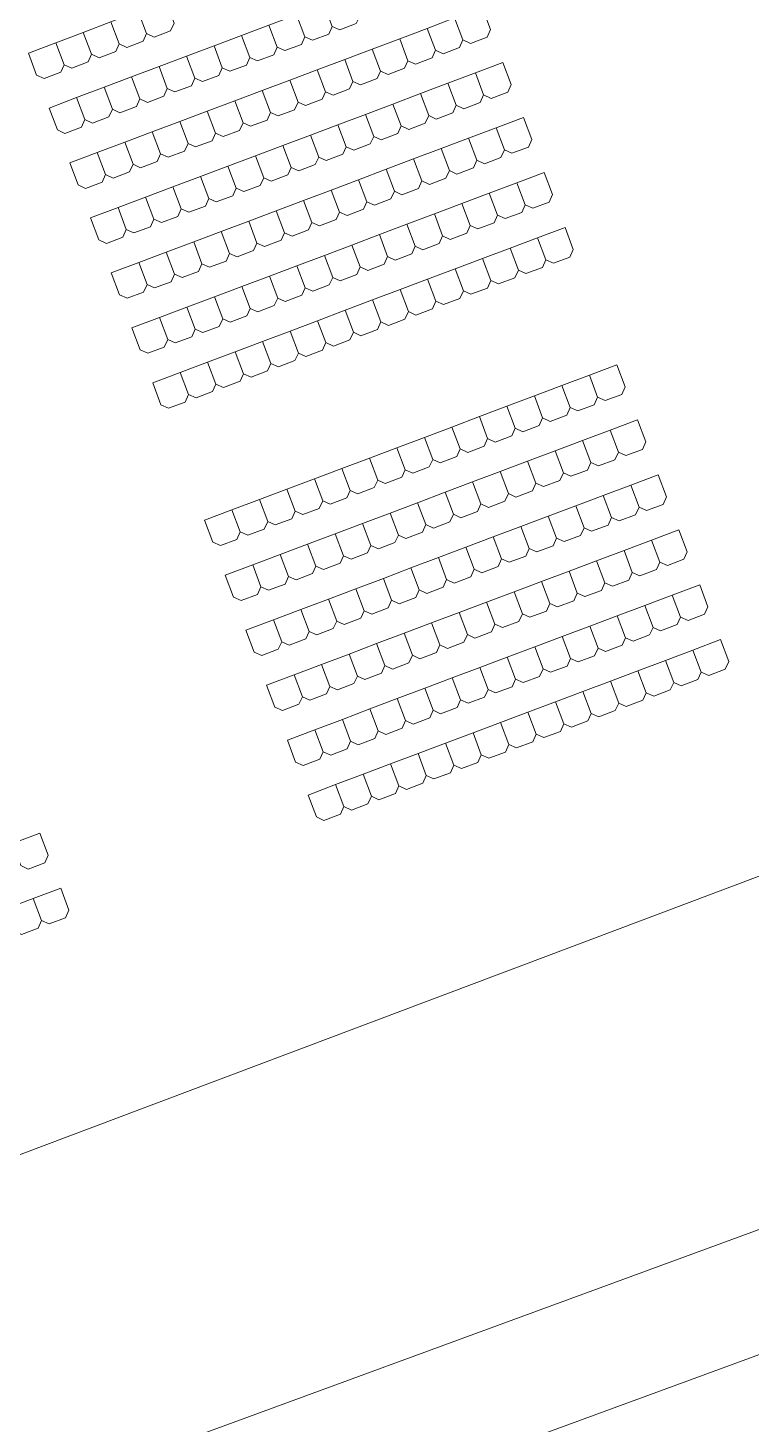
# Model space of a CAD drawing. Header units: millimetres. Extents: x 111563 to 112628, y 522776 to 523529.
# Drawn here: x 112060.67 to 112072.98, y 523145.04 to 523168.81 of the extents above; entities that cross this region are included whole.
import ezdxf

# ---------------------------------------------------------------- set-up
doc = ezdxf.new("R2010")
doc.units = ezdxf.units.MM
for name, color, linetype, lineweight, true_color in [('FIELD N-O-Q - hull', 18, 'Continuous', 0, 0x000000), ('KOP -ACHTERGROND', 47, 'Continuous', 0, 0x7f6f3f), ('T2', 18, 'Continuous', 0, 0x000000)]:
    doc.layers.add(name, color=color, linetype=linetype, lineweight=lineweight, true_color=true_color)

msp = doc.modelspace()

# ---------------------------------------------------------------- hatches: boundary and pattern name
at = {"layer": 'FIELD N-O-Q - hull'}
h = msp.add_hatch(dxfattribs=at)
h.set_pattern_fill('AR-B816', color=256, scale=1000, style=0)
h.paths.add_polyline_path([(112104.1131, 523428.83168), (112259.20185, 523474.28717), (112262.73937, 523319.31976), (112187.88576, 523319.44031), (112192.07783, 523173.24212), (112050.76029, 523122.41024), (111962.59473, 523365.03129), (112106.90715, 523415.11788)], flags=0)

# ---------------------------------------------------------------- linework, layer by layer
at = {"layer": 'KOP -ACHTERGROND'}
msp.add_lwpolyline([(112178.01819, 523222.39366), (112179.1012, 523188.72192, -0.32339689), (112177.79145, 523186.78013), (112057.01111, 523142.44205, 0.41421356), (112054.63457, 523137.30863), (112056.01301, 523133.55365, -0.41421356), (112054.82474, 523130.98693), (112036.31464, 523124.19193, 0.4131324), (112033.93303, 523119.07239), (112039.29584, 523104.29523), (112041.83454, 523105.22782), (112040.60455, 523106.55176), (112035.81306, 523119.75467, -0.4131324), (112037.00386, 523122.31444), (112055.51396, 523129.10944, 0.41421356), (112057.8905, 523134.24287), (112056.51206, 523137.99785, -0.41421356), (112057.70033, 523140.56456), (112178.48067, 523184.90264, 0.32339689), (112181.10016, 523188.78621), (112180.01716, 523222.45796)], format="xyb", dxfattribs=at)
at = {"layer": 'T2'}
msp.add_line((112079.9471, 523156.94111), (112051.87454, 523146.36135), dxfattribs=at)
for points in [[(112066.17435, 523169.38342), (112065.70647, 523169.20709), (112065.84753, 523168.83279), (112065.97638, 523168.77448), (112066.2571, 523168.88028), (112066.31541, 523169.00912), (112066.17435, 523169.38342)], [(112063.01443, 523169.2612), (112062.54656, 523169.08487), (112062.68762, 523168.71057), (112062.81646, 523168.65226), (112063.09719, 523168.75806), (112063.1555, 523168.8869), (112063.01443, 523169.2612)], [(112065.70647, 523169.20709), (112065.2386, 523169.03076), (112065.37966, 523168.65646), (112065.5085, 523168.59815), (112065.78923, 523168.70395), (112065.84753, 523168.83279), (112065.70647, 523169.20709)], [(112068.39851, 523169.15298), (112067.93063, 523168.97666), (112068.0717, 523168.60235), (112068.20054, 523168.54405), (112068.48126, 523168.64984), (112068.53957, 523168.77868), (112068.39851, 523169.15298)], [(112062.07868, 523168.90854), (112061.6108, 523168.73221), (112061.75187, 523168.35791), (112061.88071, 523168.2996), (112062.16143, 523168.4054), (112062.21974, 523168.53424), (112062.07868, 523168.90854)], [(112062.54656, 523169.08487), (112062.07868, 523168.90854), (112062.21974, 523168.53424), (112062.34859, 523168.47593), (112062.62931, 523168.58173), (112062.68762, 523168.71057), (112062.54656, 523169.08487)], [(112065.2386, 523169.03076), (112064.77072, 523168.85443), (112064.91178, 523168.48013), (112065.04062, 523168.42182), (112065.32135, 523168.52762), (112065.37966, 523168.65646), (112065.2386, 523169.03076)], [(112067.93063, 523168.97666), (112067.46276, 523168.80033), (112067.60382, 523168.42603), (112067.73266, 523168.36772), (112068.01339, 523168.47351), (112068.0717, 523168.60235), (112067.93063, 523168.97666)], [(112061.6108, 523168.73221), (112061.14293, 523168.55588), (112061.28399, 523168.18158), (112061.41283, 523168.12327), (112061.69356, 523168.22907), (112061.75187, 523168.35791), (112061.6108, 523168.73221)], [(112064.30284, 523168.6781), (112063.83497, 523168.50177), (112063.97603, 523168.12747), (112064.10487, 523168.06916), (112064.3856, 523168.17496), (112064.44391, 523168.3038), (112064.30284, 523168.6781)], [(112064.77072, 523168.85443), (112064.30284, 523168.6781), (112064.44391, 523168.3038), (112064.57275, 523168.24549), (112064.85347, 523168.35129), (112064.91178, 523168.48013), (112064.77072, 523168.85443)], [(112067.46276, 523168.80033), (112066.99488, 523168.624), (112067.13595, 523168.2497), (112067.26479, 523168.19139), (112067.54551, 523168.29718), (112067.60382, 523168.42603), (112067.46276, 523168.80033)], [(112061.14293, 523168.55588), (112060.67505, 523168.37955), (112060.81612, 523168.00525), (112060.94496, 523167.94694), (112061.22568, 523168.05274), (112061.28399, 523168.18158), (112061.14293, 523168.55588)], [(112063.83497, 523168.50177), (112063.36709, 523168.32545), (112063.50815, 523167.95114), (112063.637, 523167.89283), (112063.91772, 523167.99863), (112063.97603, 523168.12747), (112063.83497, 523168.50177)], [(112066.52701, 523168.44767), (112066.05913, 523168.27134), (112066.20019, 523167.89704), (112066.32903, 523167.83873), (112066.60976, 523167.94453), (112066.66807, 523168.07337), (112066.52701, 523168.44767)], [(112066.99488, 523168.624), (112066.52701, 523168.44767), (112066.66807, 523168.07337), (112066.79691, 523168.01506), (112067.07764, 523168.12086), (112067.13595, 523168.2497), (112066.99488, 523168.624)], [(112063.36709, 523168.32545), (112062.89922, 523168.14912), (112063.04028, 523167.77482), (112063.16912, 523167.71651), (112063.44985, 523167.8223), (112063.50815, 523167.95114), (112063.36709, 523168.32545)], [(112066.05913, 523168.27134), (112065.59125, 523168.09501), (112065.73232, 523167.72071), (112065.86116, 523167.6624), (112066.14188, 523167.7682), (112066.20019, 523167.89704), (112066.05913, 523168.27134)], [(112068.75117, 523168.21723), (112068.28329, 523168.0409), (112068.42436, 523167.6666), (112068.5532, 523167.60829), (112068.83392, 523167.71409), (112068.89223, 523167.84293), (112068.75117, 523168.21723)], [(112062.43134, 523167.97279), (112061.96346, 523167.79646), (112062.10453, 523167.42216), (112062.23337, 523167.36385), (112062.51409, 523167.46964), (112062.5724, 523167.59849), (112062.43134, 523167.97279)], [(112062.89922, 523168.14912), (112062.43134, 523167.97279), (112062.5724, 523167.59849), (112062.70124, 523167.54018), (112062.98197, 523167.64597), (112063.04028, 523167.77482), (112062.89922, 523168.14912)], [(112065.59125, 523168.09501), (112065.12338, 523167.91868), (112065.26444, 523167.54438), (112065.39328, 523167.48607), (112065.67401, 523167.59187), (112065.73232, 523167.72071), (112065.59125, 523168.09501)], [(112068.28329, 523168.0409), (112067.81542, 523167.86457), (112067.95648, 523167.49027), (112068.08532, 523167.43196), (112068.36605, 523167.53776), (112068.42436, 523167.6666), (112068.28329, 523168.0409)], [(112061.96346, 523167.79646), (112061.49559, 523167.62013), (112061.63665, 523167.24583), (112061.76549, 523167.18752), (112062.04622, 523167.29332), (112062.10453, 523167.42216), (112061.96346, 523167.79646)], [(112064.6555, 523167.74235), (112064.18763, 523167.56602), (112064.32869, 523167.19172), (112064.45753, 523167.13341), (112064.73826, 523167.23921), (112064.79657, 523167.36805), (112064.6555, 523167.74235)], [(112065.12338, 523167.91868), (112064.6555, 523167.74235), (112064.79657, 523167.36805), (112064.92541, 523167.30974), (112065.20613, 523167.41554), (112065.26444, 523167.54438), (112065.12338, 523167.91868)], [(112067.81542, 523167.86457), (112067.34754, 523167.68825), (112067.4886, 523167.31394), (112067.61744, 523167.25563), (112067.89817, 523167.36143), (112067.95648, 523167.49027), (112067.81542, 523167.86457)], [(112061.49559, 523167.62013), (112061.02771, 523167.4438), (112061.16877, 523167.0695), (112061.29762, 523167.01119), (112061.57834, 523167.11699), (112061.63665, 523167.24583), (112061.49559, 523167.62013)], [(112064.18763, 523167.56602), (112063.71975, 523167.38969), (112063.86081, 523167.01539), (112063.98965, 523166.95708), (112064.27038, 523167.06288), (112064.32869, 523167.19172), (112064.18763, 523167.56602)], [(112066.87966, 523167.51192), (112066.41179, 523167.33559), (112066.55285, 523166.96129), (112066.68169, 523166.90298), (112066.96242, 523167.00877), (112067.02073, 523167.13762), (112066.87966, 523167.51192)], [(112067.34754, 523167.68825), (112066.87966, 523167.51192), (112067.02073, 523167.13762), (112067.14957, 523167.07931), (112067.43029, 523167.1851), (112067.4886, 523167.31394), (112067.34754, 523167.68825)], [(112063.71975, 523167.38969), (112063.25187, 523167.21336), (112063.39294, 523166.83906), (112063.52178, 523166.78075), (112063.8025, 523166.88655), (112063.86081, 523167.01539), (112063.71975, 523167.38969)], [(112066.41179, 523167.33559), (112065.94391, 523167.15926), (112066.08498, 523166.78496), (112066.21382, 523166.72665), (112066.49454, 523166.83244), (112066.55285, 523166.96129), (112066.41179, 523167.33559)], [(112069.10383, 523167.28148), (112068.63595, 523167.10515), (112068.77701, 523166.73085), (112068.90586, 523166.67254), (112069.18658, 523166.77834), (112069.24489, 523166.90718), (112069.10383, 523167.28148)], [(112062.784, 523167.03703), (112062.31612, 523166.86071), (112062.45718, 523166.4864), (112062.58603, 523166.4281), (112062.86675, 523166.53389), (112062.92506, 523166.66273), (112062.784, 523167.03703)], [(112063.25187, 523167.21336), (112062.784, 523167.03703), (112062.92506, 523166.66273), (112063.0539, 523166.60442), (112063.33463, 523166.71022), (112063.39294, 523166.83906), (112063.25187, 523167.21336)], [(112065.94391, 523167.15926), (112065.47604, 523166.98293), (112065.6171, 523166.60863), (112065.74594, 523166.55032), (112066.02667, 523166.65612), (112066.08498, 523166.78496), (112065.94391, 523167.15926)], [(112068.63595, 523167.10515), (112068.16807, 523166.92882), (112068.30914, 523166.55452), (112068.43798, 523166.49621), (112068.7187, 523166.60201), (112068.77701, 523166.73085), (112068.63595, 523167.10515)], [(112062.31612, 523166.86071), (112061.84825, 523166.68438), (112061.98931, 523166.31008), (112062.11815, 523166.25177), (112062.39888, 523166.35756), (112062.45718, 523166.4864), (112062.31612, 523166.86071)], [(112065.00816, 523166.8066), (112064.54028, 523166.63027), (112064.68135, 523166.25597), (112064.81019, 523166.19766), (112065.09091, 523166.30346), (112065.14922, 523166.4323), (112065.00816, 523166.8066)], [(112065.47604, 523166.98293), (112065.00816, 523166.8066), (112065.14922, 523166.4323), (112065.27806, 523166.37399), (112065.55879, 523166.47979), (112065.6171, 523166.60863), (112065.47604, 523166.98293)], [(112068.16807, 523166.92882), (112067.7002, 523166.75249), (112067.84126, 523166.37819), (112067.9701, 523166.31988), (112068.25083, 523166.42568), (112068.30914, 523166.55452), (112068.16807, 523166.92882)], [(112061.84825, 523166.68438), (112061.38037, 523166.50805), (112061.52143, 523166.13375), (112061.65027, 523166.07544), (112061.931, 523166.18123), (112061.98931, 523166.31008), (112061.84825, 523166.68438)], [(112064.54028, 523166.63027), (112064.07241, 523166.45394), (112064.21347, 523166.07964), (112064.34231, 523166.02133), (112064.62304, 523166.12713), (112064.68135, 523166.25597), (112064.54028, 523166.63027)], [(112067.23232, 523166.57616), (112066.76445, 523166.39983), (112066.90551, 523166.02553), (112067.03435, 523165.96722), (112067.31508, 523166.07302), (112067.37339, 523166.20186), (112067.23232, 523166.57616)], [(112067.7002, 523166.75249), (112067.23232, 523166.57616), (112067.37339, 523166.20186), (112067.50223, 523166.14355), (112067.78295, 523166.24935), (112067.84126, 523166.37819), (112067.7002, 523166.75249)], [(112064.07241, 523166.45394), (112063.60453, 523166.27761), (112063.7456, 523165.90331), (112063.87444, 523165.845), (112064.15516, 523165.9508), (112064.21347, 523166.07964), (112064.07241, 523166.45394)], [(112066.76445, 523166.39983), (112066.29657, 523166.22351), (112066.43763, 523165.8492), (112066.56648, 523165.7909), (112066.8472, 523165.89669), (112066.90551, 523166.02553), (112066.76445, 523166.39983)], [(112069.45649, 523166.34573), (112068.98861, 523166.1694), (112069.12967, 523165.7951), (112069.25851, 523165.73679), (112069.53924, 523165.84259), (112069.59755, 523165.97143), (112069.45649, 523166.34573)], [(112063.13666, 523166.10128), (112062.66878, 523165.92495), (112062.80984, 523165.55065), (112062.93868, 523165.49234), (112063.21941, 523165.59814), (112063.27772, 523165.72698), (112063.13666, 523166.10128)], [(112063.60453, 523166.27761), (112063.13666, 523166.10128), (112063.27772, 523165.72698), (112063.40656, 523165.66867), (112063.68729, 523165.77447), (112063.7456, 523165.90331), (112063.60453, 523166.27761)], [(112066.29657, 523166.22351), (112065.82869, 523166.04718), (112065.96976, 523165.67288), (112066.0986, 523165.61457), (112066.37932, 523165.72036), (112066.43763, 523165.8492), (112066.29657, 523166.22351)], [(112068.98861, 523166.1694), (112068.52073, 523165.99307), (112068.6618, 523165.61877), (112068.79064, 523165.56046), (112069.07136, 523165.66626), (112069.12967, 523165.7951), (112068.98861, 523166.1694)], [(112062.66878, 523165.92495), (112062.2009, 523165.74862), (112062.34197, 523165.37432), (112062.47081, 523165.31601), (112062.75153, 523165.42181), (112062.80984, 523165.55065), (112062.66878, 523165.92495)], [(112065.36082, 523165.87085), (112064.89294, 523165.69452), (112065.03401, 523165.32022), (112065.16285, 523165.26191), (112065.44357, 523165.36771), (112065.50188, 523165.49655), (112065.36082, 523165.87085)], [(112065.82869, 523166.04718), (112065.36082, 523165.87085), (112065.50188, 523165.49655), (112065.63072, 523165.43824), (112065.91145, 523165.54403), (112065.96976, 523165.67288), (112065.82869, 523166.04718)], [(112068.05286, 523165.81674), (112067.58498, 523165.64041), (112067.72604, 523165.26611), (112067.85489, 523165.2078), (112068.13561, 523165.3136), (112068.19392, 523165.44244), (112068.05286, 523165.81674)], [(112068.52073, 523165.99307), (112068.05286, 523165.81674), (112068.19392, 523165.44244), (112068.32276, 523165.38413), (112068.60349, 523165.48993), (112068.6618, 523165.61877), (112068.52073, 523165.99307)], [(112062.2009, 523165.74862), (112061.73303, 523165.57229), (112061.87409, 523165.19799), (112062.00293, 523165.13968), (112062.28366, 523165.24548), (112062.34197, 523165.37432), (112062.2009, 523165.74862)], [(112064.89294, 523165.69452), (112064.42507, 523165.51819), (112064.56613, 523165.14389), (112064.69497, 523165.08558), (112064.9757, 523165.19138), (112065.03401, 523165.32022), (112064.89294, 523165.69452)], [(112067.58498, 523165.64041), (112067.11711, 523165.46408), (112067.25817, 523165.08978), (112067.38701, 523165.03147), (112067.66774, 523165.13727), (112067.72604, 523165.26611), (112067.58498, 523165.64041)], [(112063.95719, 523165.34186), (112063.48931, 523165.16553), (112063.63038, 523164.79123), (112063.75922, 523164.73292), (112064.03994, 523164.83872), (112064.09825, 523164.96756), (112063.95719, 523165.34186)], [(112064.42507, 523165.51819), (112063.95719, 523165.34186), (112064.09825, 523164.96756), (112064.22709, 523164.90925), (112064.50782, 523165.01505), (112064.56613, 523165.14389), (112064.42507, 523165.51819)], [(112067.11711, 523165.46408), (112066.64923, 523165.28775), (112066.79029, 523164.91345), (112066.91913, 523164.85514), (112067.19986, 523164.96094), (112067.25817, 523165.08978), (112067.11711, 523165.46408)], [(112069.80914, 523165.40998), (112069.34127, 523165.23365), (112069.48233, 523164.85935), (112069.61117, 523164.80104), (112069.8919, 523164.90683), (112069.95021, 523165.03568), (112069.80914, 523165.40998)], [(112063.48931, 523165.16553), (112063.02144, 523164.9892), (112063.1625, 523164.6149), (112063.29134, 523164.55659), (112063.57207, 523164.66239), (112063.63038, 523164.79123), (112063.48931, 523165.16553)], [(112066.18135, 523165.11142), (112065.71348, 523164.93509), (112065.85454, 523164.56079), (112065.98338, 523164.50248), (112066.26411, 523164.60828), (112066.32242, 523164.73712), (112066.18135, 523165.11142)], [(112066.64923, 523165.28775), (112066.18135, 523165.11142), (112066.32242, 523164.73712), (112066.45126, 523164.67881), (112066.73198, 523164.78461), (112066.79029, 523164.91345), (112066.64923, 523165.28775)], [(112069.34127, 523165.23365), (112068.87339, 523165.05732), (112069.01446, 523164.68302), (112069.1433, 523164.62471), (112069.42402, 523164.73051), (112069.48233, 523164.85935), (112069.34127, 523165.23365)], [(112063.02144, 523164.9892), (112062.55356, 523164.81287), (112062.69463, 523164.43857), (112062.82347, 523164.38026), (112063.10419, 523164.48606), (112063.1625, 523164.6149), (112063.02144, 523164.9892)], [(112065.71348, 523164.93509), (112065.2456, 523164.75877), (112065.38666, 523164.38446), (112065.51551, 523164.32616), (112065.79623, 523164.43195), (112065.85454, 523164.56079), (112065.71348, 523164.93509)], [(112068.40552, 523164.88099), (112067.93764, 523164.70466), (112068.0787, 523164.33036), (112068.20754, 523164.27205), (112068.48827, 523164.37785), (112068.54658, 523164.50669), (112068.40552, 523164.88099)], [(112068.87339, 523165.05732), (112068.40552, 523164.88099), (112068.54658, 523164.50669), (112068.67542, 523164.44838), (112068.95615, 523164.55418), (112069.01446, 523164.68302), (112068.87339, 523165.05732)], [(112062.55356, 523164.81287), (112062.08569, 523164.63654), (112062.22675, 523164.26224), (112062.35559, 523164.20393), (112062.63632, 523164.30973), (112062.69463, 523164.43857), (112062.55356, 523164.81287)], [(112065.2456, 523164.75877), (112064.77772, 523164.58244), (112064.91879, 523164.20814), (112065.04763, 523164.14983), (112065.32835, 523164.25562), (112065.38666, 523164.38446), (112065.2456, 523164.75877)], [(112067.93764, 523164.70466), (112067.46976, 523164.52833), (112067.61083, 523164.15403), (112067.73967, 523164.09572), (112068.02039, 523164.20152), (112068.0787, 523164.33036), (112067.93764, 523164.70466)], [(112064.30985, 523164.40611), (112063.84197, 523164.22978), (112063.98304, 523163.85548), (112064.11188, 523163.79717), (112064.3926, 523163.90297), (112064.45091, 523164.03181), (112064.30985, 523164.40611)], [(112064.77772, 523164.58244), (112064.30985, 523164.40611), (112064.45091, 523164.03181), (112064.57975, 523163.9735), (112064.86048, 523164.07929), (112064.91879, 523164.20814), (112064.77772, 523164.58244)], [(112067.46976, 523164.52833), (112067.00189, 523164.352), (112067.14295, 523163.9777), (112067.27179, 523163.91939), (112067.55252, 523164.02519), (112067.61083, 523164.15403), (112067.46976, 523164.52833)], [(112063.84197, 523164.22978), (112063.3741, 523164.05345), (112063.51516, 523163.67915), (112063.644, 523163.62084), (112063.92473, 523163.72664), (112063.98304, 523163.85548), (112063.84197, 523164.22978)], [(112066.53401, 523164.17567), (112066.06614, 523163.99934), (112066.2072, 523163.62504), (112066.33604, 523163.56673), (112066.61677, 523163.67253), (112066.67507, 523163.80137), (112066.53401, 523164.17567)], [(112067.00189, 523164.352), (112066.53401, 523164.17567), (112066.67507, 523163.80137), (112066.80392, 523163.74306), (112067.08464, 523163.84886), (112067.14295, 523163.9777), (112067.00189, 523164.352)], [(112063.3741, 523164.05345), (112062.90622, 523163.87712), (112063.04728, 523163.50282), (112063.17612, 523163.44451), (112063.45685, 523163.55031), (112063.51516, 523163.67915), (112063.3741, 523164.05345)], [(112066.06614, 523163.99934), (112065.59826, 523163.82301), (112065.73932, 523163.44871), (112065.86816, 523163.3904), (112066.14889, 523163.4962), (112066.2072, 523163.62504), (112066.06614, 523163.99934)], [(112062.90622, 523163.87712), (112062.43834, 523163.70079), (112062.57941, 523163.32649), (112062.70825, 523163.26818), (112062.98897, 523163.37398), (112063.04728, 523163.50282), (112062.90622, 523163.87712)], [(112065.59826, 523163.82301), (112065.13038, 523163.64668), (112065.27145, 523163.27238), (112065.40029, 523163.21407), (112065.68101, 523163.31987), (112065.73932, 523163.44871), (112065.59826, 523163.82301)], [(112064.66251, 523163.47036), (112064.19463, 523163.29403), (112064.33569, 523162.91973), (112064.46454, 523162.86142), (112064.74526, 523162.96721), (112064.80357, 523163.09605), (112064.66251, 523163.47036)], [(112065.13038, 523163.64668), (112064.66251, 523163.47036), (112064.80357, 523163.09605), (112064.93241, 523163.03775), (112065.21314, 523163.14354), (112065.27145, 523163.27238), (112065.13038, 523163.64668)], [(112064.19463, 523163.29403), (112063.72675, 523163.1177), (112063.86782, 523162.7434), (112063.99666, 523162.68509), (112064.27738, 523162.79088), (112064.33569, 523162.91973), (112064.19463, 523163.29403)], [(112063.72675, 523163.1177), (112063.25888, 523162.94137), (112063.39994, 523162.56707), (112063.52878, 523162.50876), (112063.80951, 523162.61455), (112063.86782, 523162.7434), (112063.72675, 523163.1177)], [(112070.69079, 523163.0706), (112070.22291, 523162.89427), (112070.36398, 523162.51997), (112070.49282, 523162.46166), (112070.77354, 523162.56745), (112070.83185, 523162.6963), (112070.69079, 523163.0706)], [(112063.25888, 523162.94137), (112062.791, 523162.76504), (112062.93207, 523162.39074), (112063.06091, 523162.33243), (112063.34163, 523162.43823), (112063.39994, 523162.56707), (112063.25888, 523162.94137)], [(112070.22291, 523162.89427), (112069.75504, 523162.71794), (112069.8961, 523162.34364), (112070.02494, 523162.28533), (112070.30567, 523162.39112), (112070.36398, 523162.51997), (112070.22291, 523162.89427)], [(112069.28716, 523162.54161), (112068.81929, 523162.36528), (112068.96035, 523161.99098), (112069.08919, 523161.93267), (112069.36992, 523162.03847), (112069.42822, 523162.16731), (112069.28716, 523162.54161)], [(112069.75504, 523162.71794), (112069.28716, 523162.54161), (112069.42822, 523162.16731), (112069.55707, 523162.109), (112069.83779, 523162.2148), (112069.8961, 523162.34364), (112069.75504, 523162.71794)], [(112068.81929, 523162.36528), (112068.35141, 523162.18895), (112068.49247, 523161.81465), (112068.62131, 523161.75634), (112068.90204, 523161.86214), (112068.96035, 523161.99098), (112068.81929, 523162.36528)], [(112067.88353, 523162.01262), (112067.41566, 523161.83629), (112067.55672, 523161.46199), (112067.68556, 523161.40368), (112067.96629, 523161.50948), (112068.0246, 523161.63832), (112067.88353, 523162.01262)], [(112068.35141, 523162.18895), (112067.88353, 523162.01262), (112068.0246, 523161.63832), (112068.15344, 523161.58001), (112068.43416, 523161.68581), (112068.49247, 523161.81465), (112068.35141, 523162.18895)], [(112071.04345, 523162.13484), (112070.57557, 523161.95851), (112070.71664, 523161.58421), (112070.84548, 523161.5259), (112071.1262, 523161.6317), (112071.18451, 523161.76054), (112071.04345, 523162.13484)], [(112067.41566, 523161.83629), (112066.94778, 523161.65996), (112067.08884, 523161.28566), (112067.21769, 523161.22735), (112067.49841, 523161.33315), (112067.55672, 523161.46199), (112067.41566, 523161.83629)], [(112070.1077, 523161.78219), (112069.63982, 523161.60586), (112069.78088, 523161.23156), (112069.90972, 523161.17325), (112070.19045, 523161.27904), (112070.24876, 523161.40788), (112070.1077, 523161.78219)], [(112070.57557, 523161.95851), (112070.1077, 523161.78219), (112070.24876, 523161.40788), (112070.3776, 523161.34958), (112070.65833, 523161.45537), (112070.71664, 523161.58421), (112070.57557, 523161.95851)], [(112066.94778, 523161.65996), (112066.47991, 523161.48363), (112066.62097, 523161.10933), (112066.74981, 523161.05102), (112067.03054, 523161.15682), (112067.08884, 523161.28566), (112066.94778, 523161.65996)], [(112069.63982, 523161.60586), (112069.17194, 523161.42953), (112069.31301, 523161.05523), (112069.44185, 523160.99692), (112069.72257, 523161.10271), (112069.78088, 523161.23156), (112069.63982, 523161.60586)], [(112066.01203, 523161.3073), (112065.54415, 523161.13097), (112065.68522, 523160.75667), (112065.81406, 523160.69836), (112066.09478, 523160.80416), (112066.15309, 523160.933), (112066.01203, 523161.3073)], [(112066.47991, 523161.48363), (112066.01203, 523161.3073), (112066.15309, 523160.933), (112066.28193, 523160.87469), (112066.56266, 523160.98049), (112066.62097, 523161.10933), (112066.47991, 523161.48363)], [(112069.17194, 523161.42953), (112068.70407, 523161.2532), (112068.84513, 523160.8789), (112068.97397, 523160.82059), (112069.2547, 523160.92639), (112069.31301, 523161.05523), (112069.17194, 523161.42953)], [(112065.54415, 523161.13097), (112065.07628, 523160.95465), (112065.21734, 523160.58034), (112065.34618, 523160.52204), (112065.62691, 523160.62783), (112065.68522, 523160.75667), (112065.54415, 523161.13097)], [(112068.23619, 523161.07687), (112067.76832, 523160.90054), (112067.90938, 523160.52624), (112068.03822, 523160.46793), (112068.31895, 523160.57373), (112068.37726, 523160.70257), (112068.23619, 523161.07687)], [(112068.70407, 523161.2532), (112068.23619, 523161.07687), (112068.37726, 523160.70257), (112068.5061, 523160.64426), (112068.78682, 523160.75006), (112068.84513, 523160.8789), (112068.70407, 523161.2532)], [(112071.39611, 523161.19909), (112070.92823, 523161.02276), (112071.06929, 523160.64846), (112071.19813, 523160.59015), (112071.47886, 523160.69595), (112071.53717, 523160.82479), (112071.39611, 523161.19909)], [(112065.07628, 523160.95465), (112064.6084, 523160.77832), (112064.74946, 523160.40402), (112064.87831, 523160.34571), (112065.15903, 523160.4515), (112065.21734, 523160.58034), (112065.07628, 523160.95465)], [(112067.76832, 523160.90054), (112067.30044, 523160.72421), (112067.4415, 523160.34991), (112067.57034, 523160.2916), (112067.85107, 523160.3974), (112067.90938, 523160.52624), (112067.76832, 523160.90054)], [(112070.46035, 523160.84643), (112069.99248, 523160.6701), (112070.13354, 523160.2958), (112070.26238, 523160.23749), (112070.54311, 523160.34329), (112070.60142, 523160.47213), (112070.46035, 523160.84643)], [(112070.92823, 523161.02276), (112070.46035, 523160.84643), (112070.60142, 523160.47213), (112070.73026, 523160.41382), (112071.01098, 523160.51962), (112071.06929, 523160.64846), (112070.92823, 523161.02276)], [(112064.14052, 523160.60199), (112063.67265, 523160.42566), (112063.81371, 523160.05136), (112063.94255, 523159.99305), (112064.22328, 523160.09885), (112064.28159, 523160.22769), (112064.14052, 523160.60199)], [(112064.6084, 523160.77832), (112064.14052, 523160.60199), (112064.28159, 523160.22769), (112064.41043, 523160.16938), (112064.69115, 523160.27517), (112064.74946, 523160.40402), (112064.6084, 523160.77832)], [(112067.30044, 523160.72421), (112066.83256, 523160.54788), (112066.97363, 523160.17358), (112067.10247, 523160.11527), (112067.38319, 523160.22107), (112067.4415, 523160.34991), (112067.30044, 523160.72421)], [(112069.99248, 523160.6701), (112069.5246, 523160.49377), (112069.66567, 523160.11947), (112069.79451, 523160.06116), (112070.07523, 523160.16696), (112070.13354, 523160.2958), (112069.99248, 523160.6701)], [(112066.36469, 523160.37155), (112065.89681, 523160.19522), (112066.03787, 523159.82092), (112066.16672, 523159.76261), (112066.44744, 523159.86841), (112066.50575, 523159.99725), (112066.36469, 523160.37155)], [(112066.83256, 523160.54788), (112066.36469, 523160.37155), (112066.50575, 523159.99725), (112066.63459, 523159.93894), (112066.91532, 523160.04474), (112066.97363, 523160.17358), (112066.83256, 523160.54788)], [(112069.5246, 523160.49377), (112069.05673, 523160.31745), (112069.19779, 523159.94314), (112069.32663, 523159.88484), (112069.60736, 523159.99063), (112069.66567, 523160.11947), (112069.5246, 523160.49377)], [(112065.89681, 523160.19522), (112065.42894, 523160.01889), (112065.57, 523159.64459), (112065.69884, 523159.58628), (112065.97957, 523159.69208), (112066.03787, 523159.82092), (112065.89681, 523160.19522)], [(112068.58885, 523160.14112), (112068.12097, 523159.96479), (112068.26204, 523159.59049), (112068.39088, 523159.53218), (112068.6716, 523159.63797), (112068.72991, 523159.76682), (112068.58885, 523160.14112)], [(112069.05673, 523160.31745), (112068.58885, 523160.14112), (112068.72991, 523159.76682), (112068.85875, 523159.70851), (112069.13948, 523159.8143), (112069.19779, 523159.94314), (112069.05673, 523160.31745)], [(112071.74876, 523160.26334), (112071.28089, 523160.08701), (112071.42195, 523159.71271), (112071.55079, 523159.6544), (112071.83152, 523159.7602), (112071.88983, 523159.88904), (112071.74876, 523160.26334)], [(112065.42894, 523160.01889), (112064.96106, 523159.84256), (112065.10212, 523159.46826), (112065.23096, 523159.40995), (112065.51169, 523159.51575), (112065.57, 523159.64459), (112065.42894, 523160.01889)], [(112068.12097, 523159.96479), (112067.6531, 523159.78846), (112067.79416, 523159.41416), (112067.923, 523159.35585), (112068.20373, 523159.46165), (112068.26204, 523159.59049), (112068.12097, 523159.96479)], [(112070.81301, 523159.91068), (112070.34514, 523159.73435), (112070.4862, 523159.36005), (112070.61504, 523159.30174), (112070.89577, 523159.40754), (112070.95408, 523159.53638), (112070.81301, 523159.91068)], [(112071.28089, 523160.08701), (112070.81301, 523159.91068), (112070.95408, 523159.53638), (112071.08292, 523159.47807), (112071.36364, 523159.58387), (112071.42195, 523159.71271), (112071.28089, 523160.08701)], [(112064.49318, 523159.66624), (112064.02531, 523159.48991), (112064.16637, 523159.11561), (112064.29521, 523159.0573), (112064.57594, 523159.16309), (112064.63425, 523159.29193), (112064.49318, 523159.66624)], [(112064.96106, 523159.84256), (112064.49318, 523159.66624), (112064.63425, 523159.29193), (112064.76309, 523159.23362), (112065.04381, 523159.33942), (112065.10212, 523159.46826), (112064.96106, 523159.84256)], [(112067.6531, 523159.78846), (112067.18522, 523159.61213), (112067.32629, 523159.23783), (112067.45513, 523159.17952), (112067.73585, 523159.28532), (112067.79416, 523159.41416), (112067.6531, 523159.78846)], [(112070.34514, 523159.73435), (112069.87726, 523159.55802), (112070.01832, 523159.18372), (112070.14717, 523159.12541), (112070.42789, 523159.23121), (112070.4862, 523159.36005), (112070.34514, 523159.73435)], [(112066.71735, 523159.4358), (112066.24947, 523159.25947), (112066.39053, 523158.88517), (112066.51937, 523158.82686), (112066.8001, 523158.93266), (112066.85841, 523159.0615), (112066.71735, 523159.4358)], [(112067.18522, 523159.61213), (112066.71735, 523159.4358), (112066.85841, 523159.0615), (112066.98725, 523159.00319), (112067.26798, 523159.10899), (112067.32629, 523159.23783), (112067.18522, 523159.61213)], [(112069.87726, 523159.55802), (112069.40938, 523159.38169), (112069.55045, 523159.00739), (112069.67929, 523158.94908), (112069.96001, 523159.05488), (112070.01832, 523159.18372), (112069.87726, 523159.55802)], [(112066.24947, 523159.25947), (112065.78159, 523159.08314), (112065.92266, 523158.70884), (112066.0515, 523158.65053), (112066.33222, 523158.75633), (112066.39053, 523158.88517), (112066.24947, 523159.25947)], [(112068.94151, 523159.20536), (112068.47363, 523159.02904), (112068.6147, 523158.65473), (112068.74354, 523158.59643), (112069.02426, 523158.70222), (112069.08257, 523158.83106), (112068.94151, 523159.20536)], [(112069.40938, 523159.38169), (112068.94151, 523159.20536), (112069.08257, 523158.83106), (112069.21141, 523158.77275), (112069.49214, 523158.87855), (112069.55045, 523159.00739), (112069.40938, 523159.38169)], [(112072.10142, 523159.32759), (112071.63355, 523159.15126), (112071.77461, 523158.77696), (112071.90345, 523158.71865), (112072.18418, 523158.82445), (112072.24249, 523158.95329), (112072.10142, 523159.32759)], [(112065.78159, 523159.08314), (112065.31372, 523158.90681), (112065.45478, 523158.53251), (112065.58362, 523158.4742), (112065.86435, 523158.58), (112065.92266, 523158.70884), (112065.78159, 523159.08314)], [(112068.47363, 523159.02904), (112068.00576, 523158.85271), (112068.14682, 523158.47841), (112068.27566, 523158.4201), (112068.55639, 523158.52589), (112068.6147, 523158.65473), (112068.47363, 523159.02904)], [(112071.16567, 523158.97493), (112070.6978, 523158.7986), (112070.83886, 523158.4243), (112070.9677, 523158.36599), (112071.24843, 523158.47179), (112071.30673, 523158.60063), (112071.16567, 523158.97493)], [(112071.63355, 523159.15126), (112071.16567, 523158.97493), (112071.30673, 523158.60063), (112071.43558, 523158.54232), (112071.7163, 523158.64812), (112071.77461, 523158.77696), (112071.63355, 523159.15126)], [(112064.84584, 523158.73048), (112064.37797, 523158.55415), (112064.51903, 523158.17985), (112064.64787, 523158.12154), (112064.9286, 523158.22734), (112064.9869, 523158.35618), (112064.84584, 523158.73048)], [(112065.31372, 523158.90681), (112064.84584, 523158.73048), (112064.9869, 523158.35618), (112065.11575, 523158.29787), (112065.39647, 523158.40367), (112065.45478, 523158.53251), (112065.31372, 523158.90681)], [(112068.00576, 523158.85271), (112067.53788, 523158.67638), (112067.67894, 523158.30208), (112067.80778, 523158.24377), (112068.08851, 523158.34956), (112068.14682, 523158.47841), (112068.00576, 523158.85271)], [(112070.6978, 523158.7986), (112070.22992, 523158.62227), (112070.37098, 523158.24797), (112070.49982, 523158.18966), (112070.78055, 523158.29546), (112070.83886, 523158.4243), (112070.6978, 523158.7986)], [(112067.07, 523158.50005), (112066.60213, 523158.32372), (112066.74319, 523157.94942), (112066.87203, 523157.89111), (112067.15276, 523157.99691), (112067.21107, 523158.12575), (112067.07, 523158.50005)], [(112067.53788, 523158.67638), (112067.07, 523158.50005), (112067.21107, 523158.12575), (112067.33991, 523158.06744), (112067.62063, 523158.17323), (112067.67894, 523158.30208), (112067.53788, 523158.67638)], [(112069.76204, 523158.44594), (112069.29417, 523158.26961), (112069.43523, 523157.89531), (112069.56407, 523157.837), (112069.8448, 523157.9428), (112069.90311, 523158.07164), (112069.76204, 523158.44594)], [(112070.22992, 523158.62227), (112069.76204, 523158.44594), (112069.90311, 523158.07164), (112070.03195, 523158.01333), (112070.31267, 523158.11913), (112070.37098, 523158.24797), (112070.22992, 523158.62227)], [(112066.60213, 523158.32372), (112066.13425, 523158.14739), (112066.27532, 523157.77309), (112066.40416, 523157.71478), (112066.68488, 523157.82058), (112066.74319, 523157.94942), (112066.60213, 523158.32372)], [(112069.29417, 523158.26961), (112068.82629, 523158.09328), (112068.96735, 523157.71898), (112069.0962, 523157.66067), (112069.37692, 523157.76647), (112069.43523, 523157.89531), (112069.29417, 523158.26961)], [(112071.98621, 523158.21551), (112071.51833, 523158.03918), (112071.65939, 523157.66488), (112071.78823, 523157.60657), (112072.06896, 523157.71236), (112072.12727, 523157.84121), (112071.98621, 523158.21551)], [(112072.45408, 523158.39184), (112071.98621, 523158.21551), (112072.12727, 523157.84121), (112072.25611, 523157.7829), (112072.53684, 523157.88869), (112072.59515, 523158.01753), (112072.45408, 523158.39184)], [(112065.66638, 523157.97106), (112065.1985, 523157.79473), (112065.33956, 523157.42043), (112065.4684, 523157.36212), (112065.74913, 523157.46792), (112065.80744, 523157.59676), (112065.66638, 523157.97106)], [(112066.13425, 523158.14739), (112065.66638, 523157.97106), (112065.80744, 523157.59676), (112065.93628, 523157.53845), (112066.21701, 523157.64425), (112066.27532, 523157.77309), (112066.13425, 523158.14739)], [(112068.82629, 523158.09328), (112068.35841, 523157.91695), (112068.49948, 523157.54265), (112068.62832, 523157.48434), (112068.90904, 523157.59014), (112068.96735, 523157.71898), (112068.82629, 523158.09328)], [(112071.51833, 523158.03918), (112071.05045, 523157.86285), (112071.19152, 523157.48855), (112071.32036, 523157.43024), (112071.60108, 523157.53604), (112071.65939, 523157.66488), (112071.51833, 523158.03918)], [(112065.1985, 523157.79473), (112064.73062, 523157.6184), (112064.87169, 523157.2441), (112065.00053, 523157.18579), (112065.28125, 523157.29159), (112065.33956, 523157.42043), (112065.1985, 523157.79473)], [(112067.89054, 523157.74062), (112067.42266, 523157.5643), (112067.56373, 523157.18999), (112067.69257, 523157.13169), (112067.97329, 523157.23748), (112068.0316, 523157.36632), (112067.89054, 523157.74062)], [(112068.35841, 523157.91695), (112067.89054, 523157.74062), (112068.0316, 523157.36632), (112068.16044, 523157.30801), (112068.44117, 523157.41381), (112068.49948, 523157.54265), (112068.35841, 523157.91695)], [(112071.05045, 523157.86285), (112070.58258, 523157.68652), (112070.72364, 523157.31222), (112070.85248, 523157.25391), (112071.13321, 523157.35971), (112071.19152, 523157.48855), (112071.05045, 523157.86285)], [(112067.42266, 523157.5643), (112066.95479, 523157.38797), (112067.09585, 523157.01367), (112067.22469, 523156.95536), (112067.50542, 523157.06115), (112067.56373, 523157.18999), (112067.42266, 523157.5643)], [(112070.1147, 523157.51019), (112069.64683, 523157.33386), (112069.78789, 523156.95956), (112069.91673, 523156.90125), (112070.19746, 523157.00705), (112070.25576, 523157.13589), (112070.1147, 523157.51019)], [(112070.58258, 523157.68652), (112070.1147, 523157.51019), (112070.25576, 523157.13589), (112070.38461, 523157.07758), (112070.66533, 523157.18338), (112070.72364, 523157.31222), (112070.58258, 523157.68652)], [(112066.95479, 523157.38797), (112066.48691, 523157.21164), (112066.62797, 523156.83734), (112066.75681, 523156.77903), (112067.03754, 523156.88482), (112067.09585, 523157.01367), (112066.95479, 523157.38797)], [(112069.64683, 523157.33386), (112069.17895, 523157.15753), (112069.32001, 523156.78323), (112069.44885, 523156.72492), (112069.72958, 523156.83072), (112069.78789, 523156.95956), (112069.64683, 523157.33386)], [(112066.01903, 523157.03531), (112065.55116, 523156.85898), (112065.69222, 523156.48468), (112065.82106, 523156.42637), (112066.10179, 523156.53217), (112066.1601, 523156.66101), (112066.01903, 523157.03531)], [(112066.48691, 523157.21164), (112066.01903, 523157.03531), (112066.1601, 523156.66101), (112066.28894, 523156.6027), (112066.56966, 523156.7085), (112066.62797, 523156.83734), (112066.48691, 523157.21164)], [(112069.17895, 523157.15753), (112068.71107, 523156.9812), (112068.85214, 523156.6069), (112068.98098, 523156.54859), (112069.2617, 523156.65439), (112069.32001, 523156.78323), (112069.17895, 523157.15753)], [(112065.55116, 523156.85898), (112065.08328, 523156.68265), (112065.22435, 523156.30835), (112065.35319, 523156.25004), (112065.63391, 523156.35584), (112065.69222, 523156.48468), (112065.55116, 523156.85898)], [(112068.2432, 523156.80487), (112067.77532, 523156.62854), (112067.91638, 523156.25424), (112068.04523, 523156.19593), (112068.32595, 523156.30173), (112068.38426, 523156.43057), (112068.2432, 523156.80487)], [(112068.71107, 523156.9812), (112068.2432, 523156.80487), (112068.38426, 523156.43057), (112068.5131, 523156.37226), (112068.79383, 523156.47806), (112068.85214, 523156.6069), (112068.71107, 523156.9812)], [(112067.77532, 523156.62854), (112067.30744, 523156.45221), (112067.44851, 523156.07791), (112067.57735, 523156.0196), (112067.85807, 523156.1254), (112067.91638, 523156.25424), (112067.77532, 523156.62854)], [(112067.30744, 523156.45221), (112066.83957, 523156.27589), (112066.98063, 523155.90158), (112067.10947, 523155.84327), (112067.3902, 523155.94907), (112067.44851, 523156.07791), (112067.30744, 523156.45221)], [(112066.37169, 523156.09956), (112065.90382, 523155.92323), (112066.04488, 523155.54893), (112066.17372, 523155.49062), (112066.45445, 523155.59641), (112066.51276, 523155.72525), (112066.37169, 523156.09956)], [(112066.83957, 523156.27589), (112066.37169, 523156.09956), (112066.51276, 523155.72525), (112066.6416, 523155.66695), (112066.92232, 523155.77274), (112066.98063, 523155.90158), (112066.83957, 523156.27589)], [(112065.90382, 523155.92323), (112065.43594, 523155.7469), (112065.577, 523155.3726), (112065.70585, 523155.31429), (112065.98657, 523155.42008), (112066.04488, 523155.54893), (112065.90382, 523155.92323)], [(112060.8724, 523155.09569), (112060.40452, 523154.91936), (112060.54558, 523154.54506), (112060.67443, 523154.48675), (112060.95515, 523154.59254), (112061.01346, 523154.72139), (112060.8724, 523155.09569)], [(112060.75718, 523153.98361), (112060.2893, 523153.80728), (112060.43037, 523153.43298), (112060.55921, 523153.37467), (112060.83993, 523153.48046), (112060.89824, 523153.6093), (112060.75718, 523153.98361)], [(112061.22506, 523154.15993), (112060.75718, 523153.98361), (112060.89824, 523153.6093), (112061.02708, 523153.551), (112061.30781, 523153.65679), (112061.36612, 523153.78563), (112061.22506, 523154.15993)]]:
    msp.add_lwpolyline(points, close=True, dxfattribs=at)

doc.saveas('drawing.dxf')
